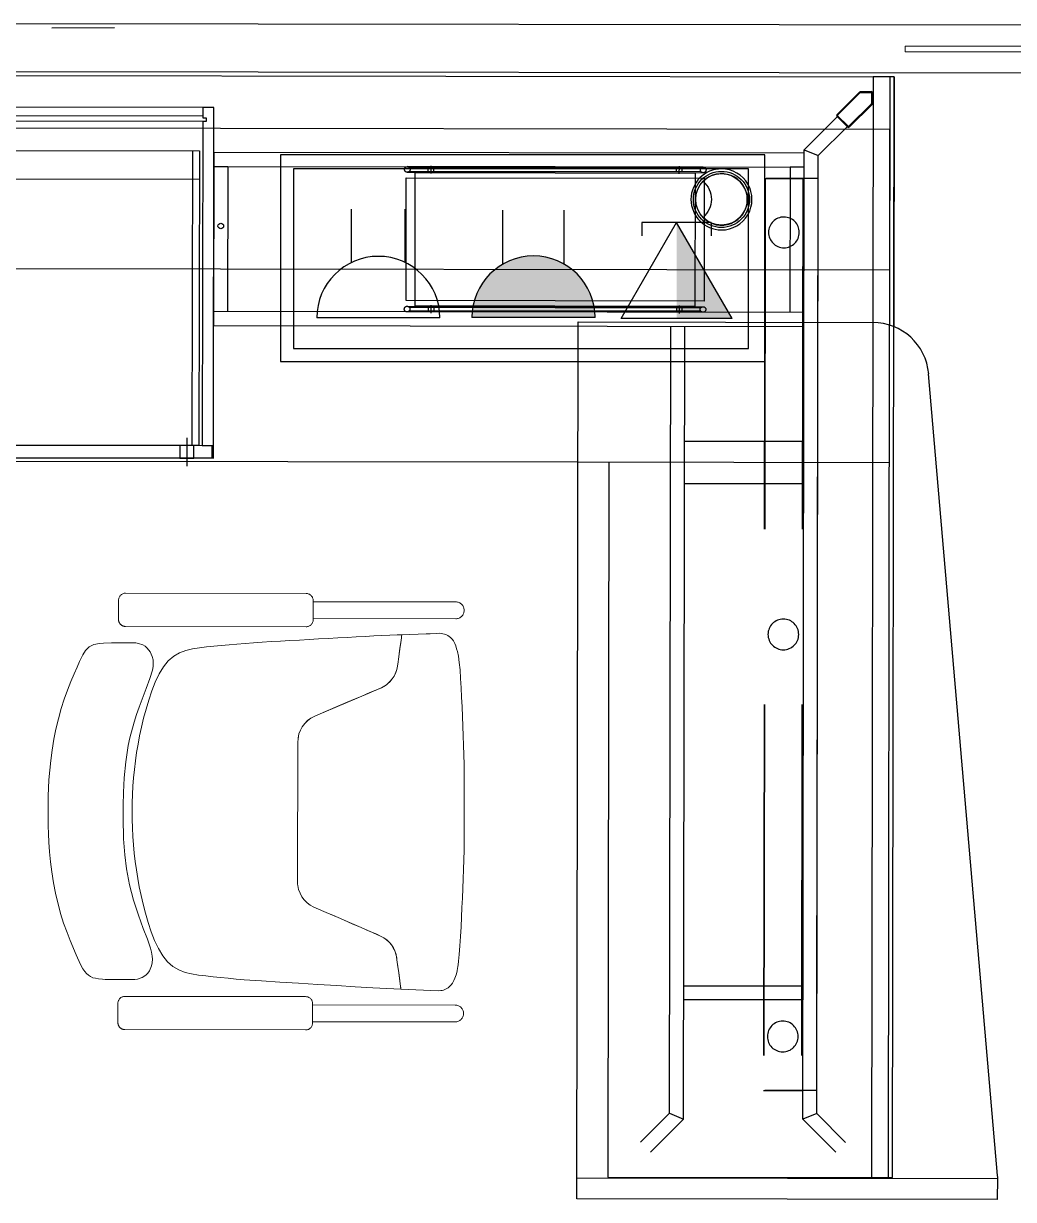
# Model space of a CAD drawing. Header units: inches. Extents: x 78 to 199, y 70 to 92.
# Drawn here: x 88.068 to 89.479, y 78.661 to 80.338 of the extents above; entities that cross this region are included whole.
import ezdxf
from ezdxf.enums import TextEntityAlignment as Align

# ---------------------------------------------------------------- set-up
doc = ezdxf.new("R2010")
doc.units = ezdxf.units.IN
doc.header["$MEASUREMENT"] = 0
for name, pattern in [('ACAD_ISO02W100', [15, 12, -3]), ('ACAD_ISO03W100', [30, 12, -18]), ('DASHED', [0.75, 0.5, -0.25]), ('DGN Style 2', [0.635854, 0.381513, -0.254342]), ('DGN Style 5', [15.868117, 6.800621, -9.067495]), ('HIDDEN', [0.375, 0.25, -0.125]), ('HIDDEN2', [0.1875, 0.125, -0.0625])]:
    doc.linetypes.add(name, pattern=pattern)
for name, color, linetype in [('1501', 6, 'Continuous'), ('A002_Pen02', 2, 'Continuous'), ('columns', 6, 'Continuous'), ('DIM', 152, 'Continuous'), ('EL. BLOCK', 3, 'Continuous'), ('ELE-OBJ', 7, 'Continuous'), ('ELEC-NORMAL', 7, 'Continuous'), ('Elevation', 1, 'Continuous'), ('L.C Risers', 130, 'Continuous'), ('PW', 4, 'Continuous')]:
    doc.layers.add(name, color=color, linetype=linetype)
doc.layers.add('A000_Non-Print', color=190, linetype='Continuous', plot=False)
for name, color, linetype, lineweight in [('ELECTRICAL', 3, 'Continuous', 9), ('GLASS-EEE', 140, 'Continuous', 5), ('HIDDEN-EEE', 6, 'HIDDEN', 9)]:
    doc.layers.add(name, color=color, linetype=linetype, lineweight=lineweight)
doc.layers.add('GOLDCLADDING', color=7, linetype='Continuous', true_color=0xffc20a)
doc.styles.add('ROMANS', font='romans.shx')

# ---------------------------------------------------------------- blocks, each defined once
blk = doc.blocks.new('YJYJJYJTYJTY')
at = {"color": 252, "ltscale": 3}
for p, q in [((-5.5637, 7.4515, -0.0791), (-7.3273, 7.4541, -0.0791)), ((-7.3274, 7.3861, -0.0791), (-5.5638, 7.3835, -0.0791))]:
    blk.add_line(p, q, dxfattribs=at)
at = {"color": 252, "linetype": 'ACAD_ISO02W100', "ltscale": 3}
for p, q in [((-5.9574, 7.3781, -0.0791), (-5.9597, 5.8091, -0.0791)), ((-5.9274, 7.3781, -0.0791), (-5.9574, 7.3781, -0.0791)), ((-5.9297, 5.8091, -0.0791), (-5.9274, 7.3781, -0.0791)), ((-6.0557, 7.2742, -0.0791), (-6.0086, 7.3212, -0.0791)), ((-6.0357, 7.2659, -0.0791), (-5.9944, 7.3071, -0.0791)), ((-6.8976, 7.2705, -0.0791), (-6.8979, 7.0235, -0.0791)), ((-6.0557, 7.2692, -0.0791), (-6.8976, 7.2705, -0.0791)), ((-6.0578, 5.8923, -0.0791), (-6.0557, 7.2742, -0.0791)), ((-6.0557, 7.2742, -0.0791), (-6.0357, 7.2659, -0.0791)), ((-6.0377, 5.9005, -0.0791), (-6.0357, 7.2659, -0.0791)), ((-6.8976, 7.2505, -0.0791), (-6.8776, 7.2505, -0.0791)), ((-6.8976, 7.2505, -0.0791), (-6.0557, 7.2492, -0.0791)), ((-6.8776, 7.2505, -0.0791), (-6.8779, 7.0435, -0.0791)), ((-6.0757, 7.2493, -0.0791), (-6.076, 7.0423, -0.0791)), ((-6.0557, 7.2492, -0.0791), (-6.0757, 7.2493, -0.0791)), ((-6.056, 7.0422, -0.0791), (-6.8979, 7.0435, -0.0791)), ((-6.0561, 7.0222, -0.0791), (-6.056, 7.0422, -0.0791)), ((-5.9357, 5.8091, -0.0791), (-5.9339, 7.0244, -0.0791)), ((-6.8979, 7.0235, -0.0791), (-6.0561, 7.0222, -0.0791)), ((-6.2477, 5.9008, -0.0791), (-6.2461, 7.0225, -0.0791)), ((-6.2278, 5.8925, -0.0791), (-6.2261, 7.0225, -0.0791)), ((-6.0563, 6.8583, -0.0791), (-6.2263, 6.8585, -0.0791)), ((-5.9342, 6.8281, -0.0791), (-6.3782, 6.8287, -0.0791)), ((-6.3342, 6.8287, -0.0791), (-6.3357, 5.8097, -0.0791)), ((-6.2264, 6.7985, -0.0791), (-6.0564, 6.7983, -0.0791)), ((-6.2275, 6.0825, -0.0791), (-6.0575, 6.0823, -0.0791)), ((-6.0575, 6.0823, -0.0791), (-6.0575, 6.0623, -0.0791)), ((-6.0575, 6.0623, -0.0791), (-6.2275, 6.0625, -0.0791)), ((-6.2477, 5.9008, -0.0791), (-6.289, 5.8597, -0.0791)), ((-6.2477, 5.9008, -0.0791), (-6.2278, 5.8925, -0.0791)), ((-6.2278, 5.8925, -0.0791), (-6.2749, 5.8455, -0.0791)), ((-6.0377, 5.9005, -0.0791), (-6.0578, 5.8923, -0.0791)), ((-6.0578, 5.8923, -0.0791), (-6.0108, 5.8451, -0.0791)), ((-6.0377, 5.9005, -0.0791), (-5.9966, 5.8592, -0.0791)), ((-6.3357, 5.8097, -0.0791), (-5.9357, 5.8091, -0.0791)), ((-5.9597, 5.8091, -0.0791), (-5.9297, 5.8091, -0.0791))]:
    blk.add_line(p, q, dxfattribs=at)
at = {"color": 252}
for p, q in [((-6.0089, 7.3244, -0.0791), (-5.9767, 7.3565, -0.0791)), ((-6.008, 7.3235, -0.0791), (-5.9758, 7.3557, -0.0791)), ((-5.9753, 7.3571, -0.0791), (-5.9604, 7.3571, -0.0791)), ((-5.9753, 7.3559, -0.0791), (-5.9604, 7.3559, -0.0791)), ((-5.9597, 7.3551, -0.0791), (-5.9597, 7.3403, -0.0791)), ((-5.9584, 7.3551, -0.0791), (-5.9584, 7.3403, -0.0791)), ((-5.9599, 7.3397, -0.0791), (-5.9921, 7.3076, -0.0791)), ((-5.959, 7.3388, -0.0791), (-5.9913, 7.3067, -0.0791)), ((-5.9941, 7.3067, -0.0791), (-6.0089, 7.3216, -0.0791)), ((-5.9932, 7.3076, -0.0791), (-6.008, 7.3225, -0.0791))]:
    blk.add_line(p, q, dxfattribs=at)
at = {"color": 252, "linetype": 'DGN Style 2', "ltscale": 30}
for p, q in [((-6.8975, 7.3345, -0.0791), (-7.2975, 7.3351, -0.0791)), ((-6.8975, 7.3345, -0.0791), (-6.9135, 7.3345, -0.0791)), ((-6.9135, 7.3345, -0.0791), (-6.9135, 7.3195, -0.0791)), ((-6.8982, 6.8525, -0.0791), (-6.8975, 7.3345, -0.0791)), ((-6.8982, 6.8345, -0.0791), (-6.8975, 7.3345, -0.0791)), ((-7.2815, 7.3231, -0.0791), (-6.9135, 7.3225, -0.0791)), ((-6.9135, 7.3145, -0.0791), (-7.2815, 7.3151, -0.0791)), ((-6.9135, 7.3145, -0.0791), (-6.9142, 6.8525, -0.0791)), ((-6.9135, 7.3225, -0.0791), (-6.9135, 7.3195, -0.0791)), ((-6.9135, 7.3195, -0.0791), (-6.9085, 7.3195, -0.0791)), ((-6.9085, 7.3145, -0.0791), (-6.9135, 7.3145, -0.0791)), ((-6.9085, 7.3195, -0.0791), (-6.9085, 7.3145, -0.0791)), ((-7.277, 7.2731, -0.0791), (-6.9182, 7.2725, -0.0791)), ((-6.9282, 7.2725, -0.0791), (-6.9288, 6.8525, -0.0791)), ((-6.9182, 7.2725, -0.0791), (-6.9188, 6.8525, -0.0791)), ((-7.277, 7.2331, -0.0791), (-6.9182, 7.2325, -0.0791)), ((-6.9362, 6.8637, 0.0552), (-6.9362, 6.8234, 0.0552)), ((-7.2922, 6.8531, -0.0791), (-6.9042, 6.8525, -0.0791)), ((-6.9188, 6.8525, -0.0791), (-7.2776, 6.8531, -0.0791)), ((-6.9462, 6.8526, 0.0552), (-6.9462, 6.8346, 0.0552)), ((-6.9262, 6.8525, 0.0552), (-6.9462, 6.8526, 0.0552)), ((-6.9262, 6.8345, 0.0552), (-6.9262, 6.8525, 0.0552)), ((-6.9142, 6.8525, -0.0791), (-6.8982, 6.8525, -0.0791)), ((-6.9042, 6.8525, -0.0791), (-6.9002, 6.8525, -0.0791)), ((-6.9002, 6.8525, -0.0791), (-6.9002, 6.8435, -0.0791)), ((-6.9002, 6.8435, -0.0791), (-6.9002, 6.8345, -0.0791)), ((-7.2982, 6.8351, -0.0791), (-6.8982, 6.8345, -0.0791)), ((-6.9002, 6.8345, -0.0791), (-7.2962, 6.8351, -0.0791)), ((-6.9462, 6.8346, 0.0552), (-6.9262, 6.8345, 0.0552))]:
    blk.add_line(p, q, dxfattribs=at)
at = {"color": 252, "linetype": 'DGN Style 5', "ltscale": 3}
for p, q in [((-6.6218, 7.2421, -0.0791), (-6.1998, 7.2415, -0.0791)), ((-6.1997, 7.2495, -0.0791), (-6.6217, 7.2501, -0.0791)), ((-6.2029, 7.248, -0.0791), (-6.6186, 7.2486, -0.0791)), ((-6.6186, 7.2436, -0.0791), (-6.2029, 7.243, -0.0791)), ((-6.5878, 7.2405, -0.0791), (-6.5877, 7.2515, -0.0791)), ((-6.2338, 7.24, -0.0791), (-6.2337, 7.251, -0.0791)), ((-6.2029, 7.248, -0.0791), (-6.2029, 7.248, -0.0791)), ((-6.6235, 7.0591, -0.0791), (-6.6233, 7.2341, -0.0791)), ((-6.6233, 7.2341, -0.0791), (-6.1983, 7.2335, -0.0791)), ((-6.6105, 7.0516, -0.0791), (-6.6103, 7.2416, -0.0791)), ((-6.6103, 7.2416, -0.0791), (-6.2113, 7.241, -0.0791)), ((-6.2113, 7.241, -0.0791), (-6.2115, 7.051, -0.0791)), ((-6.1983, 7.2335, -0.0791), (-6.1985, 7.0585, -0.0791)), ((-6.1985, 7.0585, -0.0791), (-6.6235, 7.0591, -0.0791)), ((-6.622, 7.0511, -0.0791), (-6.2, 7.0505, -0.0791)), ((-6.2, 7.0425, -0.0791), (-6.622, 7.0431, -0.0791)), ((-6.6189, 7.0496, -0.0791), (-6.2032, 7.049, -0.0791)), ((-6.2032, 7.044, -0.0791), (-6.6189, 7.0446, -0.0791)), ((-6.2115, 7.051, -0.0791), (-6.6105, 7.0516, -0.0791)), ((-6.588, 7.0525, -0.0791), (-6.588, 7.0415, -0.0791)), ((-6.234, 7.052, -0.0791), (-6.234, 7.041, -0.0791)), ((-6.2032, 7.044, -0.0791), (-6.2032, 7.044, -0.0791))]:
    blk.add_line(p, q, dxfattribs=at)
at = {"color": 252, "linetype": 'DASHED'}
for p, q in [((-6.1119, 7.2333, -0.0822), (-6.1138, 5.9333, -0.0822)), ((-6.1116, 7.2333, -0.0822), (-6.1135, 5.9333, -0.0822)), ((-6.1116, 7.2333, -0.0822), (-6.1135, 5.9333, -0.0822)), ((-6.1112, 7.2333, -0.0822), (-6.1131, 5.9333, -0.0822)), ((-6.1119, 7.2333, -0.0822), (-6.057, 7.2332, -0.0822)), ((-6.0358, 7.2332, -0.0822), (-6.1098, 7.2333, -0.0822)), ((-6.0578, 7.2332, -0.0822), (-6.0597, 5.9333, -0.0822)), ((-6.057, 7.2332, -0.0822), (-6.0589, 5.9333, -0.0822)), ((-6.0377, 5.9332, -0.0822), (-6.0358, 7.2332, -0.0822)), ((-6.1138, 5.9333, -0.0822), (-6.0589, 5.9333, -0.0822)), ((-6.0377, 5.9332, -0.0822), (-6.1117, 5.9333, -0.0822))]:
    blk.add_line(p, q, dxfattribs=at)
at = {"color": 252, "lineweight": 25}
for p, q in [((-6.3798, 5.7787, -0.0791), (-6.3779, 7.0287, -0.0791)), ((-6.3779, 7.0287, -0.0791), (-5.9578, 7.0281, -0.0791)), ((-5.7799, 5.812, -0.0791), (-5.8782, 6.955, -0.0791)), ((-5.7798, 5.7778, -0.0791), (-5.7797, 5.8077, -0.0791)), ((-5.7798, 5.7778, -0.0791), (-6.3798, 5.7787, -0.0791))]:
    blk.add_line(p, q, dxfattribs=at)
at = {"color": 252, "linetype": 'DGN Style 5', "ltscale": 3}
for centre in [(-6.6217, 7.2461, -0.0791), (-6.1997, 7.2455, -0.0791), (-6.622, 7.0471, -0.0791), (-6.2, 7.0465, -0.0791)]:
    blk.add_circle(centre, 0.004, dxfattribs=at)
at = {"color": 252, "linetype": 'ACAD_ISO02W100', "ltscale": 3}
blk.add_circle((-6.1737, 7.2034, -0.0791), 0.04, dxfattribs=at)
at = {"color": 252, "ltscale": 3}
blk.add_circle((-6.8877, 7.1655, -0.0791), 0.004, dxfattribs=at)
at = {"color": 252}
for centre, radius, start, end in [((-5.9753, 7.3551, -0.0791), 0.002, 89.915, 134.915), ((-5.9753, 7.3551, -0.0791), 0.00075, 89.915, 134.915), ((-5.9604, 7.3551, -0.0791), 0.002, 359.915, 89.915), ((-5.9604, 7.3551, -0.0791), 0.00075, 359.915, 89.915), ((-5.9604, 7.3403, -0.0791), 0.00075, 314.915, 359.915), ((-5.9604, 7.3403, -0.0791), 0.002, 314.915, 359.915), ((-6.0075, 7.323, -0.0791), 0.002, 134.915, 224.915), ((-6.0075, 7.323, -0.0791), 0.00075, 134.915, 224.915), ((-5.9927, 7.3081, -0.0791), 0.002, 224.915, 314.915), ((-5.9927, 7.3081, -0.0791), 0.00075, 224.915, 314.915)]:
    blk.add_arc(centre, radius, start, end, dxfattribs=at)
at = {"color": 252, "lineweight": 25}
for centre, radius, start, end in [((-5.9579, 6.9481, -0.0791), 0.08, 4.915, 89.915), ((-5.8297, 5.8077, -0.0791), 0.05, 359.915, 4.915)]:
    blk.add_arc(centre, radius, start, end, dxfattribs=at)
at = {"color": 252, "linetype": 'DASHED', "extrusion": (0, 0, -1)}
for centre, major_axis, start_param, end_param in [((-6.0846, 7.1564, -0.0822), (-0.0155, 0.0155), 0.786882, 7.070067), ((-6.0854, 6.5833, -0.0822), (0.0155, 0.0155), -0.783914, 5.499271), ((-6.0863, 6.0102, -0.0822), (-0.0155, 0.0155), 0.786882, 7.070067)]:
    blk.add_ellipse(centre, major_axis=major_axis, ratio=1, start_param=start_param, end_param=end_param, dxfattribs=at)
at = {"layer": '1501', "color": 252, "elevation": -0.0791}
blk.add_lwpolyline([(-6.1999, 7.2291, -0.461701), (-6.2, 7.1778, 2.461701)], format="xyb", close=True, dxfattribs=at)
at = {"layer": 'A000_Non-Print', "color": 252}
for p, q in [((-5.9335, 7.3031, -0.0791), (-7.3215, 7.3051, -0.0791)), ((-5.9338, 7.1031, -0.0791), (-5.9335, 7.3031, -0.0791)), ((-7.3218, 7.1051, -0.0791), (-5.9338, 7.1031, -0.0791))]:
    blk.add_line(p, q, dxfattribs=at)
at = {"layer": 'A002_Pen02', "color": 252}
for p, q in [((-7.3274, 7.3801, -0.0791), (-5.9274, 7.3781, -0.0791)), ((-5.9334, 7.3781, -0.0791), (-5.9339, 7.0244, -0.0791)), ((-5.9274, 7.3781, -0.0791), (-5.9279, 7.0223, -0.0791)), ((-6.3782, 6.8287, -0.0791), (-7.3282, 6.8301, -0.0791))]:
    blk.add_line(p, q, dxfattribs=at)
at = {"layer": 'A002_Pen02', "color": 252, "linetype": 'DGN Style 5'}
for p, q in [((-6.5917, 7.2435, -0.0791), (-6.5917, 7.2485, -0.0791)), ((-6.5837, 7.2435, -0.0791), (-6.5837, 7.2485, -0.0791)), ((-6.2377, 7.243, -0.0791), (-6.2377, 7.248, -0.0791)), ((-6.2297, 7.243, -0.0791), (-6.2297, 7.248, -0.0791)), ((-6.592, 7.0495, -0.0791), (-6.592, 7.0445, -0.0791)), ((-6.584, 7.0495, -0.0791), (-6.584, 7.0445, -0.0791)), ((-6.238, 7.049, -0.0791), (-6.238, 7.044, -0.0791)), ((-6.23, 7.049, -0.0791), (-6.23, 7.044, -0.0791))]:
    blk.add_line(p, q, dxfattribs=at)
at = {"layer": 'A002_Pen02', "color": 252, "linetype": 'ACAD_ISO03W100'}
blk.add_line((-6.3797, 5.8087, -0.0791), (-5.7797, 5.8078, -0.0791), dxfattribs=at)
at = {"layer": 'columns', "color": 252}
blk.add_line((-7.1286, 7.4482, -0.0791), (-7.0393, 7.4484, -0.0791), dxfattribs=at)
at = {"layer": 'DIM', "color": 252, "elevation": -0.0791}
for points in [[(-6.1737, 7.1599, 1), (-6.1736, 7.2469, 1)], [(-6.1736, 7.2402, -1), (-6.1737, 7.1667, -1)]]:
    blk.add_lwpolyline(points, format="xyb", close=True, dxfattribs=at)
at = {"layer": 'GLASS-EEE', "color": 252, "ltscale": 3}
for p, q in [((-5.5637, 7.4215, -0.0791), (-5.9117, 7.422, -0.0791)), ((-5.9117, 7.422, -0.0791), (-5.9117, 7.414, -0.0791)), ((-5.9117, 7.414, -0.0791), (-5.5637, 7.4135, -0.0791))]:
    blk.add_line(p, q, dxfattribs=at)
at = {"layer": 'HIDDEN-EEE', "color": 252, "linetype": 'HIDDEN2', "ltscale": 300}
for p, q in [((-6.7658, 6.6417, -0.0791), (-7.0235, 6.6421, -0.0791)), ((-7.0335, 6.6321, -0.0791), (-7.0335, 6.6047, -0.0791)), ((-6.7559, 6.6043, -0.0791), (-6.7559, 6.6317, -0.0791)), ((-6.7559, 6.63, -0.0791), (-6.5526, 6.6297, -0.0791)), ((-6.7559, 6.606, -0.0791), (-6.5526, 6.6057, -0.0791)), ((-7.0236, 6.5947, -0.0791), (-6.7659, 6.5943, -0.0791)), ((-7.0436, 6.5713, 0.3403), (-7.0551, 6.571, 0.3403)), ((-7.0352, 6.5714, 0.3403), (-7.0436, 6.5713, 0.3403)), ((-7.0267, 6.5714, 0.3403), (-7.0352, 6.5714, 0.3403)), ((-7.0173, 6.5712, 0.3403), (-7.0267, 6.5714, 0.3403)), ((-7.0088, 6.5711, 0.3403), (-7.0173, 6.5712, 0.3403)), ((-6.841, 6.5715, -0.0791), (-6.853, 6.5706, -0.0791)), ((-6.8285, 6.5723, -0.0791), (-6.841, 6.5715, -0.0791)), ((-6.8156, 6.5731, -0.0791), (-6.8285, 6.5723, -0.0791)), ((-6.8025, 6.5739, -0.0791), (-6.8156, 6.5731, -0.0791)), ((-6.7891, 6.5746, -0.0791), (-6.8025, 6.5739, -0.0791)), ((-6.7755, 6.5753, -0.0791), (-6.7891, 6.5746, -0.0791)), ((-6.7618, 6.576, -0.0791), (-6.7755, 6.5753, -0.0791)), ((-6.7481, 6.5768, -0.0791), (-6.7618, 6.576, -0.0791)), ((-6.7344, 6.5776, -0.0791), (-6.7481, 6.5768, -0.0791)), ((-6.7209, 6.5784, -0.0791), (-6.7344, 6.5776, -0.0791)), ((-6.7076, 6.5791, -0.0791), (-6.7209, 6.5784, -0.0791)), ((-6.6945, 6.5799, -0.0791), (-6.7076, 6.5791, -0.0791)), ((-6.6818, 6.5805, -0.0791), (-6.6945, 6.5799, -0.0791)), ((-6.6695, 6.5811, -0.0791), (-6.6818, 6.5805, -0.0791)), ((-6.6578, 6.5817, -0.0791), (-6.6695, 6.5811, -0.0791)), ((-6.6465, 6.5822, -0.0791), (-6.6578, 6.5817, -0.0791)), ((-6.636, 6.5826, -0.0791), (-6.6465, 6.5822, -0.0791)), ((-6.6295, 6.5829, -0.0791), (-6.636, 6.5826, -0.0791)), ((-6.6311, 6.5712, -0.0791), (-6.6319, 6.566, -0.0791)), ((-6.6318, 6.5666, -0.0791), (-6.631, 6.5718, -0.0791)), ((-6.6306, 6.5751, -0.0791), (-6.6311, 6.5712, -0.0791)), ((-6.631, 6.5718, -0.0791), (-6.6305, 6.5756, -0.0791)), ((-6.6302, 6.5779, -0.0791), (-6.6306, 6.5751, -0.0791)), ((-6.6305, 6.5756, -0.0791), (-6.6301, 6.5783, -0.0791)), ((-6.6299, 6.5798, -0.0791), (-6.6302, 6.5779, -0.0791)), ((-6.6301, 6.5783, -0.0791), (-6.6299, 6.5802, -0.0791)), ((-6.6299, 6.5802, -0.0791), (-6.6295, 6.5829, -0.0791)), ((-6.6298, 6.5809, -0.0791), (-6.6299, 6.5798, -0.0791)), ((-6.6296, 6.5821, -0.0791), (-6.6298, 6.5809, -0.0791)), ((-6.6295, 6.5829, -0.0791), (-6.6296, 6.5821, -0.0791)), ((-6.5947, 6.5841, -0.0791), (-6.6295, 6.5829, -0.0791)), ((-6.5889, 6.5843, -0.0791), (-6.5947, 6.5841, -0.0791)), ((-6.5794, 6.5847, -0.0791), (-6.5889, 6.5843, -0.0791)), ((-6.5758, 6.5849, -0.0791), (-6.5794, 6.5847, -0.0791)), ((-6.5727, 6.5846, -0.0791), (-6.5758, 6.5849, -0.0791)), ((-6.5708, 6.5844, -0.0791), (-6.5727, 6.5846, -0.0791)), ((-6.5688, 6.5839, -0.0791), (-6.5708, 6.5844, -0.0791)), ((-6.5669, 6.583, -0.0791), (-6.5688, 6.5839, -0.0791)), ((-6.5641, 6.5818, -0.0791), (-6.5669, 6.583, -0.0791)), ((-6.5621, 6.5806, -0.0791), (-6.5641, 6.5818, -0.0791)), ((-6.5601, 6.5788, -0.0791), (-6.5621, 6.5806, -0.0791)), ((-6.5577, 6.5765, -0.0791), (-6.5601, 6.5788, -0.0791)), ((-6.5559, 6.574, -0.0791), (-6.5577, 6.5765, -0.0791)), ((-6.5539, 6.5702, -0.0791), (-6.5559, 6.574, -0.0791)), ((-7.0805, 6.5603, 0.3403), (-7.0843, 6.5543, 0.3403)), ((-7.0753, 6.5654, 0.3403), (-7.0805, 6.5603, 0.3403)), ((-7.0688, 6.5688, 0.3403), (-7.0753, 6.5654, 0.3403)), ((-7.0607, 6.5706, 0.3403), (-7.0688, 6.5688, 0.3403)), ((-7.0551, 6.571, 0.3403), (-7.0607, 6.5706, 0.3403)), ((-7.0051, 6.5706, 0.3403), (-7.0088, 6.5711, 0.3403)), ((-6.9986, 6.5684, 0.3403), (-7.0051, 6.5706, 0.3403)), ((-6.9954, 6.5665, 0.3403), (-6.9986, 6.5684, 0.3403)), ((-6.9926, 6.5638, 0.3403), (-6.9954, 6.5665, 0.3403)), ((-6.9882, 6.5587, 0.3403), (-6.9926, 6.5638, 0.3403)), ((-6.9853, 6.5517, 0.3403), (-6.9882, 6.5587, 0.3403)), ((-6.9464, 6.5572, -0.0791), (-6.9548, 6.5525, -0.0791)), ((-6.9374, 6.5605, -0.0791), (-6.9464, 6.5572, -0.0791)), ((-6.928, 6.5628, -0.0791), (-6.9374, 6.5605, -0.0791)), ((-6.9181, 6.5643, -0.0791), (-6.928, 6.5628, -0.0791)), ((-6.9079, 6.5654, -0.0791), (-6.9181, 6.5643, -0.0791)), ((-6.8975, 6.5665, -0.0791), (-6.9079, 6.5654, -0.0791)), ((-6.8869, 6.5676, -0.0791), (-6.8975, 6.5665, -0.0791)), ((-6.8759, 6.5686, -0.0791), (-6.8869, 6.5676, -0.0791)), ((-6.8646, 6.5696, -0.0791), (-6.8759, 6.5686, -0.0791)), ((-6.853, 6.5706, -0.0791), (-6.8646, 6.5696, -0.0791)), ((-6.6339, 6.5512, -0.0791), (-6.6327, 6.5598, -0.0791)), ((-6.6328, 6.5591, -0.0791), (-6.6339, 6.5512, -0.0791)), ((-6.6319, 6.566, -0.0791), (-6.6328, 6.5591, -0.0791)), ((-6.6327, 6.5598, -0.0791), (-6.6318, 6.5666, -0.0791)), ((-6.5524, 6.5671, -0.0791), (-6.5539, 6.5702, -0.0791)), ((-6.5513, 6.563, -0.0791), (-6.5524, 6.5671, -0.0791)), ((-6.55, 6.559, -0.0791), (-6.5513, 6.563, -0.0791)), ((-6.5487, 6.5523, -0.0791), (-6.55, 6.559, -0.0791)), ((-7.089, 6.5448, 0.3403), (-7.0926, 6.5366, 0.3403)), ((-7.0843, 6.5543, 0.3403), (-7.089, 6.5448, 0.3403)), ((-6.9842, 6.5471, 0.3403), (-6.9853, 6.5517, 0.3403)), ((-6.9852, 6.5322, 0.3403), (-6.9842, 6.5378, 0.3403)), ((-6.9842, 6.5378, 0.3403), (-6.9842, 6.5471, 0.3403)), ((-6.9625, 6.5459, -0.0791), (-6.9694, 6.5373, -0.0791)), ((-6.9548, 6.5525, -0.0791), (-6.9625, 6.5459, -0.0791)), ((-6.6353, 6.541, -0.0791), (-6.6367, 6.5333, -0.0791)), ((-6.6367, 6.5333, -0.0791), (-6.6357, 6.5382, -0.0791)), ((-6.6357, 6.5382, -0.0791), (-6.6353, 6.541, -0.0791)), ((-6.6339, 6.5512, -0.0791), (-6.6353, 6.541, -0.0791)), ((-6.6353, 6.541, -0.0791), (-6.6339, 6.5512, -0.0791)), ((-6.5476, 6.5435, -0.0791), (-6.5487, 6.5523, -0.0791)), ((-6.5465, 6.5328, -0.0791), (-6.5476, 6.5435, -0.0791)), ((-7.0968, 6.527, 0.3403), (-7.1015, 6.5161, 0.3403)), ((-7.0926, 6.5366, 0.3403), (-7.0968, 6.527, 0.3403)), ((-6.9887, 6.5205, 0.3403), (-6.9852, 6.5322, 0.3403)), ((-6.9756, 6.527, -0.0791), (-6.9811, 6.5153, -0.0791)), ((-6.9694, 6.5373, -0.0791), (-6.9756, 6.527, -0.0791)), ((-6.6405, 6.524, -0.0791), (-6.6432, 6.5198, -0.0791)), ((-6.6432, 6.5198, -0.0791), (-6.6405, 6.524, -0.0791)), ((-6.6405, 6.524, -0.0791), (-6.638, 6.5295, -0.0791)), ((-6.6382, 6.5289, -0.0791), (-6.6405, 6.524, -0.0791)), ((-6.6367, 6.5333, -0.0791), (-6.6382, 6.5289, -0.0791)), ((-6.638, 6.5295, -0.0791), (-6.6367, 6.5333, -0.0791)), ((-6.5457, 6.5206, -0.0791), (-6.5465, 6.5328, -0.0791)), ((-7.1063, 6.5041, 0.3403), (-7.111, 6.4912, 0.3403)), ((-7.1015, 6.5161, 0.3403), (-7.1063, 6.5041, 0.3403)), ((-7.0043, 6.4796, 0.3403), (-6.9942, 6.5062, 0.3403)), ((-6.9942, 6.5062, 0.3403), (-6.9887, 6.5205, 0.3403)), ((-6.9811, 6.5153, -0.0791), (-6.986, 6.5028, -0.0791)), ((-6.6752, 6.5003, -0.0791), (-6.6643, 6.5049, -0.0791)), ((-6.6643, 6.5049, -0.0791), (-6.6697, 6.5026, -0.0791)), ((-6.6588, 6.5073, -0.0791), (-6.6643, 6.5049, -0.0791)), ((-6.6643, 6.5049, -0.0791), (-6.6587, 6.5073, -0.0791)), ((-6.6543, 6.5097, -0.0791), (-6.6588, 6.5073, -0.0791)), ((-6.6587, 6.5073, -0.0791), (-6.6514, 6.5117, -0.0791)), ((-6.6514, 6.5117, -0.0791), (-6.6543, 6.5097, -0.0791)), ((-6.6514, 6.5117, -0.0791), (-6.6465, 6.516, -0.0791)), ((-6.6502, 6.5126, -0.0791), (-6.6514, 6.5117, -0.0791)), ((-6.6462, 6.5163, -0.0791), (-6.6502, 6.5126, -0.0791)), ((-6.6465, 6.516, -0.0791), (-6.6432, 6.5198, -0.0791)), ((-6.6432, 6.5198, -0.0791), (-6.6462, 6.5163, -0.0791)), ((-6.5449, 6.5074, -0.0791), (-6.5457, 6.5206, -0.0791)), ((-6.5443, 6.4937, -0.0791), (-6.5449, 6.5074, -0.0791)), ((-7.111, 6.4912, 0.3403), (-7.1153, 6.4775, 0.3403)), ((-6.9904, 6.4898, -0.0791), (-6.9943, 6.4767, -0.0791)), ((-6.986, 6.5028, -0.0791), (-6.9904, 6.4898, -0.0791)), ((-6.6775, 6.4993, -0.0791), (-6.7369, 6.474, -0.0791)), ((-6.7108, 6.4851, -0.0791), (-6.6984, 6.4904, -0.0791)), ((-6.6984, 6.4904, -0.0791), (-6.6865, 6.4955, -0.0791)), ((-6.6865, 6.4955, -0.0791), (-6.6752, 6.5003, -0.0791)), ((-6.6697, 6.5026, -0.0791), (-6.6775, 6.4993, -0.0791)), ((-6.5436, 6.4799, -0.0791), (-6.5443, 6.4937, -0.0791)), ((-7.1153, 6.4775, 0.3403), (-7.1193, 6.4632, 0.3403)), ((-7.0079, 6.4691, 0.3403), (-7.0043, 6.4796, 0.3403)), ((-6.9943, 6.4767, -0.0791), (-6.9977, 6.4638, -0.0791)), ((-6.7528, 6.4672, -0.0791), (-6.7349, 6.4749, -0.0791)), ((-6.7369, 6.474, -0.0791), (-6.7528, 6.4672, -0.0791)), ((-6.7349, 6.4749, -0.0791), (-6.724, 6.4795, -0.0791)), ((-6.724, 6.4795, -0.0791), (-6.7108, 6.4851, -0.0791)), ((-6.543, 6.4662, -0.0791), (-6.5436, 6.4799, -0.0791)), ((-7.1193, 6.4632, 0.3403), (-7.1228, 6.4485, 0.3403)), ((-7.0172, 6.4361, 0.3403), (-7.0114, 6.4582, 0.3403)), ((-7.0114, 6.4582, 0.3403), (-7.0079, 6.4691, 0.3403)), ((-6.9977, 6.4638, -0.0791), (-7.0007, 6.4513, -0.0791)), ((-6.768, 6.4564, -0.0791), (-6.7714, 6.4518, -0.0791)), ((-6.7714, 6.4518, -0.0791), (-6.768, 6.4564, -0.0791)), ((-6.7639, 6.4604, -0.0791), (-6.768, 6.4564, -0.0791)), ((-6.768, 6.4564, -0.0791), (-6.7642, 6.4601, -0.0791)), ((-6.7642, 6.4601, -0.0791), (-6.7594, 6.4638, -0.0791)), ((-6.7594, 6.4638, -0.0791), (-6.7639, 6.4604, -0.0791)), ((-6.7528, 6.4672, -0.0791), (-6.7594, 6.4638, -0.0791)), ((-6.7594, 6.4638, -0.0791), (-6.7528, 6.4672, -0.0791)), ((-6.5424, 6.4525, -0.0791), (-6.543, 6.4662, -0.0791)), ((-7.1228, 6.4485, 0.3403), (-7.1257, 6.4338, 0.3403)), ((-7.0034, 6.439, -0.0791), (-7.0057, 6.4269, -0.0791)), ((-7.0007, 6.4513, -0.0791), (-7.0034, 6.439, -0.0791)), ((-6.7762, 6.4415, -0.0791), (-6.7775, 6.434, -0.0791)), ((-6.7774, 6.4359, -0.0791), (-6.7762, 6.4415, -0.0791)), ((-6.7741, 6.447, -0.0791), (-6.7762, 6.4415, -0.0791)), ((-6.7762, 6.4415, -0.0791), (-6.7741, 6.4469, -0.0791)), ((-6.7714, 6.4518, -0.0791), (-6.7741, 6.447, -0.0791)), ((-6.7741, 6.4469, -0.0791), (-6.7714, 6.4518, -0.0791)), ((-6.5418, 6.4389, -0.0791), (-6.5424, 6.4525, -0.0791)), ((-6.5414, 6.4253, -0.0791), (-6.5418, 6.4389, -0.0791)), ((-7.1257, 6.4338, 0.3403), (-7.1283, 6.4185, 0.3403)), ((-7.0232, 6.4018, 0.3403), (-7.0196, 6.4249, 0.3403)), ((-7.0196, 6.4249, 0.3403), (-7.0172, 6.4361, 0.3403)), ((-7.0057, 6.4269, -0.0791), (-7.0077, 6.4149, -0.0791)), ((-6.7783, 6.2403, -0.0791), (-6.7778, 6.4211, -0.0791)), ((-6.7778, 6.421, -0.0791), (-6.7783, 6.2403, -0.0791)), ((-6.7775, 6.434, -0.0791), (-6.7778, 6.4302, -0.0791)), ((-6.7778, 6.4302, -0.0791), (-6.7775, 6.434, -0.0791)), ((-6.7778, 6.4302, -0.0791), (-6.7778, 6.421, -0.0791)), ((-6.7778, 6.4211, -0.0791), (-6.7778, 6.4302, -0.0791)), ((-6.7775, 6.434, -0.0791), (-6.7774, 6.4359, -0.0791)), ((-6.541, 6.4117, -0.0791), (-6.5414, 6.4253, -0.0791)), ((-7.1302, 6.4037, 0.3403), (-7.1327, 6.3761, 0.3403)), ((-7.1283, 6.4185, 0.3403), (-7.1302, 6.4037, 0.3403)), ((-7.0077, 6.4149, -0.0791), (-7.0094, 6.4029, -0.0791)), ((-6.5407, 6.3981, -0.0791), (-6.541, 6.4117, -0.0791)), ((-7.0254, 6.3788, 0.3403), (-7.0232, 6.4018, 0.3403)), ((-7.0108, 6.391, -0.0791), (-7.012, 6.379, -0.0791)), ((-7.0094, 6.4029, -0.0791), (-7.0108, 6.391, -0.0791)), ((-6.5406, 6.3845, -0.0791), (-6.5407, 6.3981, -0.0791)), ((-7.1327, 6.3761, 0.3403), (-7.1336, 6.3526, 0.3403)), ((-7.0265, 6.3581, 0.3403), (-7.0254, 6.3788, 0.3403)), ((-7.012, 6.379, -0.0791), (-7.0129, 6.3671, -0.0791)), ((-6.5405, 6.3709, -0.0791), (-6.5406, 6.3845, -0.0791)), ((-6.5405, 6.3573, -0.0791), (-6.5405, 6.3709, -0.0791)), ((-7.0268, 6.34, 0.3403), (-7.0265, 6.3581, 0.3403)), ((-7.0136, 6.3552, -0.0791), (-7.014, 6.3432, -0.0791)), ((-7.0129, 6.3671, -0.0791), (-7.0136, 6.3552, -0.0791)), ((-6.5405, 6.3437, -0.0791), (-6.5405, 6.3573, -0.0791)), ((-7.1336, 6.3526, 0.3403), (-7.1338, 6.3316, 0.3403)), ((-7.027, 6.3219, 0.3403), (-7.0268, 6.34, 0.3403)), ((-7.014, 6.3432, -0.0791), (-7.0142, 6.3313, -0.0791)), ((-6.5405, 6.33, -0.0791), (-6.5405, 6.3437, -0.0791)), ((-7.1338, 6.3316, 0.3403), (-7.1337, 6.3105, 0.3403)), ((-7.0263, 6.2919, 0.3403), (-7.027, 6.3219, 0.3403)), ((-7.0142, 6.3313, -0.0791), (-7.0141, 6.3193, -0.0791)), ((-6.5405, 6.3164, -0.0791), (-6.5405, 6.33, -0.0791)), ((-7.1337, 6.3105, 0.3403), (-7.1333, 6.2992, 0.3403)), ((-7.0141, 6.3193, -0.0791), (-7.0137, 6.3074, -0.0791)), ((-7.0137, 6.3074, -0.0791), (-7.0131, 6.2954, -0.0791)), ((-6.5406, 6.3028, -0.0791), (-6.5405, 6.3164, -0.0791)), ((-7.1333, 6.2992, 0.3403), (-7.1327, 6.287, 0.3403)), ((-7.1327, 6.287, 0.3403), (-7.1318, 6.2736, 0.3403)), ((-7.0246, 6.2691, 0.3403), (-7.0263, 6.2919, 0.3403)), ((-7.0131, 6.2954, -0.0791), (-7.0122, 6.2835, -0.0791)), ((-6.5408, 6.2756, -0.0791), (-6.5407, 6.2892, -0.0791)), ((-6.5407, 6.2892, -0.0791), (-6.5406, 6.3028, -0.0791)), ((-7.1318, 6.2736, 0.3403), (-7.1304, 6.2593, 0.3403)), ((-7.0122, 6.2835, -0.0791), (-7.0111, 6.2715, -0.0791)), ((-7.0111, 6.2715, -0.0791), (-7.0097, 6.2596, -0.0791)), ((-6.5411, 6.262, -0.0791), (-6.5408, 6.2756, -0.0791)), ((-7.1304, 6.2593, 0.3403), (-7.1287, 6.2447, 0.3403)), ((-7.022, 6.2492, 0.3403), (-7.0246, 6.2691, 0.3403)), ((-7.0097, 6.2596, -0.0791), (-7.0081, 6.2476, -0.0791)), ((-6.5414, 6.2484, -0.0791), (-6.5411, 6.262, -0.0791)), ((-7.1287, 6.2447, 0.3403), (-7.1262, 6.2294, 0.3403)), ((-7.0177, 6.2265, 0.3403), (-7.022, 6.2492, 0.3403)), ((-7.0081, 6.2476, -0.0791), (-7.006, 6.2356, -0.0791)), ((-6.7783, 6.2403, -0.0791), (-6.7781, 6.2274, -0.0791)), ((-6.7781, 6.2274, -0.0791), (-6.7783, 6.2403, -0.0791)), ((-6.5418, 6.2348, -0.0791), (-6.5414, 6.2484, -0.0791)), ((-7.1262, 6.2294, 0.3403), (-7.1234, 6.2146, 0.3403)), ((-7.012, 6.2044, 0.3403), (-7.0177, 6.2265, 0.3403)), ((-7.006, 6.2356, -0.0791), (-7.004, 6.2235, -0.0791)), ((-7.004, 6.2235, -0.0791), (-7.0014, 6.2112, -0.0791)), ((-6.7781, 6.2274, -0.0791), (-6.7779, 6.2254, -0.0791)), ((-6.7779, 6.2254, -0.0791), (-6.7781, 6.2274, -0.0791)), ((-6.7779, 6.2254, -0.0791), (-6.7767, 6.2198, -0.0791)), ((-6.7767, 6.2198, -0.0791), (-6.7779, 6.2254, -0.0791)), ((-6.7767, 6.2198, -0.0791), (-6.7747, 6.2143, -0.0791)), ((-6.7747, 6.2144, -0.0791), (-6.7767, 6.2198, -0.0791)), ((-6.543, 6.2076, -0.0791), (-6.5424, 6.2212, -0.0791)), ((-6.5424, 6.2212, -0.0791), (-6.5418, 6.2348, -0.0791)), ((-7.1234, 6.2146, 0.3403), (-7.1161, 6.1856, 0.3403)), ((-7.0051, 6.1829, 0.3403), (-7.012, 6.2044, 0.3403)), ((-7.0014, 6.2112, -0.0791), (-6.9984, 6.1986, -0.0791)), ((-6.772, 6.2095, -0.0791), (-6.7747, 6.2144, -0.0791)), ((-6.7747, 6.2143, -0.0791), (-6.772, 6.2095, -0.0791)), ((-6.772, 6.2095, -0.0791), (-6.7686, 6.2049, -0.0791)), ((-6.7686, 6.2049, -0.0791), (-6.772, 6.2095, -0.0791)), ((-6.7686, 6.2049, -0.0791), (-6.7682, 6.2044, -0.0791)), ((-6.7649, 6.2011, -0.0791), (-6.7686, 6.2049, -0.0791)), ((-6.7682, 6.2044, -0.0791), (-6.7646, 6.2008, -0.0791)), ((-6.5437, 6.1939, -0.0791), (-6.543, 6.2076, -0.0791)), ((-7.1161, 6.1856, 0.3403), (-7.1118, 6.1719, 0.3403)), ((-6.9984, 6.1986, -0.0791), (-6.995, 6.1858, -0.0791)), ((-6.995, 6.1858, -0.0791), (-6.9912, 6.1727, -0.0791)), ((-6.7601, 6.1974, -0.0791), (-6.7649, 6.2011, -0.0791)), ((-6.7646, 6.2008, -0.0791), (-6.7601, 6.1974, -0.0791)), ((-6.7601, 6.1974, -0.0791), (-6.7551, 6.1947, -0.0791)), ((-6.7551, 6.1947, -0.0791), (-6.7601, 6.1974, -0.0791)), ((-6.7551, 6.1947, -0.0791), (-6.7515, 6.1931, -0.0791)), ((-6.7376, 6.1871, -0.0791), (-6.7551, 6.1947, -0.0791)), ((-6.7515, 6.1931, -0.0791), (-6.7376, 6.1871, -0.0791)), ((-6.7376, 6.1871, -0.0791), (-6.7247, 6.1815, -0.0791)), ((-6.7205, 6.1797, -0.0791), (-6.7376, 6.1871, -0.0791)), ((-6.5444, 6.1802, -0.0791), (-6.5437, 6.1939, -0.0791)), ((-7.1118, 6.1719, 0.3403), (-7.1069, 6.1584, 0.3403)), ((-6.9982, 6.164, 0.3403), (-7.0051, 6.1829, 0.3403)), ((-6.9912, 6.1727, -0.0791), (-6.9869, 6.1596, -0.0791)), ((-6.7247, 6.1815, -0.0791), (-6.7116, 6.1759, -0.0791)), ((-6.7042, 6.1727, -0.0791), (-6.7205, 6.1797, -0.0791)), ((-6.7116, 6.1759, -0.0791), (-6.6992, 6.1705, -0.0791)), ((-6.6874, 6.1654, -0.0791), (-6.7042, 6.1727, -0.0791)), ((-6.6992, 6.1705, -0.0791), (-6.6874, 6.1654, -0.0791)), ((-6.5451, 6.1665, -0.0791), (-6.5444, 6.1802, -0.0791)), ((-7.1069, 6.1584, 0.3403), (-7.1024, 6.1469, 0.3403)), ((-6.9923, 6.1488, 0.3403), (-6.9982, 6.164, 0.3403)), ((-6.9869, 6.1596, -0.0791), (-6.9821, 6.147, -0.0791)), ((-6.6874, 6.1654, -0.0791), (-6.6761, 6.1605, -0.0791)), ((-6.6706, 6.1581, -0.0791), (-6.6874, 6.1654, -0.0791)), ((-6.6761, 6.1605, -0.0791), (-6.6653, 6.1559, -0.0791)), ((-6.6597, 6.1534, -0.0791), (-6.6706, 6.1581, -0.0791)), ((-6.6653, 6.1559, -0.0791), (-6.6597, 6.1534, -0.0791)), ((-6.6597, 6.1534, -0.0791), (-6.6552, 6.151, -0.0791)), ((-6.6552, 6.151, -0.0791), (-6.6597, 6.1534, -0.0791)), ((-6.5467, 6.1395, -0.0791), (-6.5459, 6.1527, -0.0791)), ((-6.5459, 6.1527, -0.0791), (-6.5451, 6.1665, -0.0791)), ((-7.1024, 6.1469, 0.3403), (-7.0937, 6.1264, 0.3403)), ((-6.9896, 6.1419, 0.3403), (-6.9923, 6.1488, 0.3403)), ((-6.9877, 6.1359, 0.3403), (-6.9896, 6.1419, 0.3403)), ((-6.9863, 6.1302, 0.3403), (-6.9877, 6.1359, 0.3403)), ((-6.9821, 6.147, -0.0791), (-6.9766, 6.1354, -0.0791)), ((-6.9766, 6.1354, -0.0791), (-6.9705, 6.125, -0.0791)), ((-6.6552, 6.151, -0.0791), (-6.6511, 6.1481, -0.0791)), ((-6.6512, 6.1481, -0.0791), (-6.6552, 6.151, -0.0791)), ((-6.6472, 6.1443, -0.0791), (-6.6512, 6.1481, -0.0791)), ((-6.6511, 6.1481, -0.0791), (-6.6457, 6.1427, -0.0791)), ((-6.6442, 6.1408, -0.0791), (-6.6472, 6.1443, -0.0791)), ((-6.6457, 6.1427, -0.0791), (-6.6442, 6.1408, -0.0791)), ((-6.6442, 6.1408, -0.0791), (-6.6402, 6.1339, -0.0791)), ((-6.6415, 6.1366, -0.0791), (-6.6442, 6.1408, -0.0791)), ((-6.6393, 6.1321, -0.0791), (-6.6415, 6.1366, -0.0791)), ((-6.5476, 6.1273, -0.0791), (-6.5467, 6.1395, -0.0791)), ((-7.0937, 6.1264, 0.3403), (-7.0878, 6.1128, 0.3403)), ((-6.9853, 6.1246, 0.3403), (-6.9863, 6.1302, 0.3403)), ((-6.9851, 6.1204, 0.3403), (-6.9853, 6.1246, 0.3403)), ((-6.9853, 6.1153, 0.3403), (-6.9851, 6.1204, 0.3403)), ((-6.9705, 6.125, -0.0791), (-6.9636, 6.1164, -0.0791)), ((-6.6402, 6.1339, -0.0791), (-6.639, 6.1311, -0.0791)), ((-6.6377, 6.1273, -0.0791), (-6.6393, 6.1321, -0.0791)), ((-6.639, 6.1311, -0.0791), (-6.6368, 6.1225, -0.0791)), ((-6.6364, 6.1196, -0.0791), (-6.6377, 6.1273, -0.0791)), ((-6.6368, 6.1225, -0.0791), (-6.6364, 6.1196, -0.0791)), ((-6.6364, 6.1196, -0.0791), (-6.635, 6.1094, -0.0791)), ((-6.6351, 6.1101, -0.0791), (-6.6364, 6.1196, -0.0791)), ((-6.5487, 6.1177, -0.0791), (-6.5476, 6.1273, -0.0791)), ((-7.0878, 6.1128, 0.3403), (-7.0843, 6.1064, 0.3403)), ((-7.0843, 6.1064, 0.3403), (-7.0817, 6.1026, 0.3403)), ((-7.0817, 6.1026, 0.3403), (-7.0792, 6.0998, 0.3403)), ((-6.9919, 6.1004, 0.3403), (-6.9894, 6.1037, 0.3403)), ((-6.9894, 6.1037, 0.3403), (-6.9865, 6.1107, 0.3403)), ((-6.9865, 6.1107, 0.3403), (-6.9853, 6.1153, 0.3403)), ((-6.9636, 6.1164, -0.0791), (-6.9559, 6.1098, -0.0791)), ((-6.9559, 6.1098, -0.0791), (-6.9476, 6.105, -0.0791)), ((-6.9476, 6.105, -0.0791), (-6.9386, 6.1016, -0.0791)), ((-6.6339, 6.1008, -0.0791), (-6.6351, 6.1101, -0.0791)), ((-6.635, 6.1094, -0.0791), (-6.6339, 6.1008, -0.0791)), ((-6.5512, 6.1012, -0.0791), (-6.5507, 6.1038, -0.0791)), ((-6.5507, 6.1038, -0.0791), (-6.5499, 6.1078, -0.0791)), ((-6.5499, 6.1078, -0.0791), (-6.5497, 6.1094, -0.0791)), ((-6.5497, 6.1094, -0.0791), (-6.5487, 6.1166, -0.0791)), ((-6.5487, 6.1166, -0.0791), (-6.5487, 6.1177, -0.0791)), ((-7.0792, 6.0998, 0.3403), (-7.0765, 6.0975, 0.3403)), ((-7.0765, 6.0975, 0.3403), (-7.0735, 6.0957, 0.3403)), ((-7.0735, 6.0957, 0.3403), (-7.07, 6.094, 0.3403)), ((-7.07, 6.094, 0.3403), (-7.0663, 6.0931, 0.3403)), ((-7.0663, 6.0931, 0.3403), (-7.0619, 6.0922, 0.3403)), ((-7.0619, 6.0922, 0.3403), (-7.0563, 6.0918, 0.3403)), ((-7.0563, 6.0918, 0.3403), (-7.0524, 6.0916, 0.3403)), ((-7.0524, 6.0916, 0.3403), (-7.0448, 6.0914, 0.3403)), ((-7.0448, 6.0914, 0.3403), (-7.0101, 6.0914, 0.3403)), ((-7.0448, 6.0914, 0.3403), (-7.0448, 6.0914, 0.3403)), ((-7.0101, 6.0914, 0.3403), (-7.0063, 6.092, 0.3403)), ((-7.0063, 6.092, 0.3403), (-6.9998, 6.0941, 0.3403)), ((-6.9998, 6.0941, 0.3403), (-6.9947, 6.0978, 0.3403)), ((-6.9947, 6.0978, 0.3403), (-6.9919, 6.1004, 0.3403)), ((-6.9386, 6.1016, -0.0791), (-6.9292, 6.0993, -0.0791)), ((-6.9292, 6.0993, -0.0791), (-6.9193, 6.0978, -0.0791)), ((-6.9193, 6.0978, -0.0791), (-6.9091, 6.0966, -0.0791)), ((-6.9091, 6.0966, -0.0791), (-6.8987, 6.0954, -0.0791)), ((-6.8987, 6.0954, -0.0791), (-6.8881, 6.0943, -0.0791)), ((-6.8881, 6.0943, -0.0791), (-6.8771, 6.0932, -0.0791)), ((-6.8771, 6.0932, -0.0791), (-6.8659, 6.0921, -0.0791)), ((-6.8659, 6.0921, -0.0791), (-6.8542, 6.0911, -0.0791)), ((-6.8542, 6.0911, -0.0791), (-6.8297, 6.0893, -0.0791)), ((-6.8297, 6.0893, -0.0791), (-6.8037, 6.0876, -0.0791)), ((-6.8037, 6.0876, -0.0791), (-6.7768, 6.086, -0.0791)), ((-6.7768, 6.086, -0.0791), (-6.7494, 6.0844, -0.0791)), ((-6.6339, 6.1008, -0.0791), (-6.633, 6.0939, -0.0791)), ((-6.6319, 6.0854, -0.0791), (-6.6339, 6.1008, -0.0791)), ((-6.633, 6.0939, -0.0791), (-6.6319, 6.0854, -0.0791)), ((-6.6319, 6.0854, -0.0791), (-6.6314, 6.0822, -0.0791)), ((-6.6308, 6.0777, -0.0791), (-6.6319, 6.0854, -0.0791)), ((-6.559, 6.0837, -0.0791), (-6.5571, 6.0862, -0.0791)), ((-6.5571, 6.0862, -0.0791), (-6.5551, 6.09, -0.0791)), ((-6.5551, 6.09, -0.0791), (-6.5537, 6.0931, -0.0791)), ((-6.5537, 6.0931, -0.0791), (-6.5521, 6.0983, -0.0791)), ((-6.5521, 6.0983, -0.0791), (-6.5512, 6.1012, -0.0791)), ((-6.7494, 6.0844, -0.0791), (-6.7222, 6.0827, -0.0791)), ((-6.7222, 6.0827, -0.0791), (-6.6958, 6.081, -0.0791)), ((-6.6958, 6.081, -0.0791), (-6.6708, 6.0796, -0.0791)), ((-6.6708, 6.0796, -0.0791), (-6.6308, 6.0777, -0.0791)), ((-6.6314, 6.0822, -0.0791), (-6.6311, 6.0794, -0.0791)), ((-6.6311, 6.0794, -0.0791), (-6.6309, 6.0785, -0.0791)), ((-6.6309, 6.0785, -0.0791), (-6.6308, 6.0777, -0.0791)), ((-6.6308, 6.0777, -0.0791), (-6.5771, 6.0754, -0.0791)), ((-6.6308, 6.0777, -0.0791), (-6.6308, 6.0777, -0.0791)), ((-6.5771, 6.0754, -0.0791), (-6.5741, 6.0757, -0.0791)), ((-6.5741, 6.0757, -0.0791), (-6.5721, 6.0759, -0.0791)), ((-6.5721, 6.0759, -0.0791), (-6.5701, 6.0764, -0.0791)), ((-6.5701, 6.0764, -0.0791), (-6.5682, 6.0772, -0.0791)), ((-6.5682, 6.0772, -0.0791), (-6.5654, 6.0784, -0.0791)), ((-6.5654, 6.0784, -0.0791), (-6.5634, 6.0796, -0.0791)), ((-6.5634, 6.0796, -0.0791), (-6.5614, 6.0814, -0.0791)), ((-6.5614, 6.0814, -0.0791), (-6.559, 6.0837, -0.0791)), ((-7.0344, 6.03, -0.0791), (-7.0344, 6.0574, -0.0791)), ((-7.0243, 6.0674, -0.0791), (-6.7667, 6.067, -0.0791)), ((-6.7567, 6.057, -0.0791), (-6.7567, 6.0296, -0.0791)), ((-6.7567, 6.0553, -0.0791), (-6.5534, 6.055, -0.0791)), ((-6.7668, 6.0196, -0.0791), (-7.0244, 6.02, -0.0791)), ((-6.7567, 6.0313, -0.0791), (-6.5535, 6.031, -0.0791))]:
    blk.add_line(p, q, dxfattribs=at)
for centre, radius, start, end in [((-7.0235, 6.6321, -0.0791), 0.01, 89.915, 179.915), ((-6.7659, 6.6317, -0.0791), 0.01, 359.915, 89.915), ((-6.5526, 6.6177, -0.0791), 0.012, 269.915, 89.915), ((-7.0235, 6.6047, -0.0791), 0.01, 179.915, 269.915), ((-6.7659, 6.6043, -0.0791), 0.01, 269.915, 359.915), ((-7.0244, 6.0574, -0.0791), 0.01, 89.915, 179.915), ((-6.7667, 6.057, -0.0791), 0.01, 359.915, 89.915), ((-6.5535, 6.043, -0.0791), 0.012, 269.915, 89.915), ((-7.0244, 6.03, -0.0791), 0.01, 179.915, 269.915), ((-6.7667, 6.0296, -0.0791), 0.01, 269.915, 359.915)]:
    blk.add_arc(centre, radius, start, end, dxfattribs=at)
at = {"color": 252, "style": 'ROMANS'}
for p in [(4.7732, 7.306, -0.0791), (-4.2306, 7.1738, -0.0791), (-4.3022, 3.7717, -0.0791), (1.3636, 2.2432, -0.0791)]:
    blk.add_attdef('ELEV', text='', height=0.1035, dxfattribs=at).set_placement(p, align=Align.BOTTOM_LEFT)
for p in [(4.7732, 7.2372, -0.0791), (-4.2306, 7.105, -0.0791), (-4.3022, 3.7029, -0.0791), (1.3636, 2.1743, -0.0791)]:
    blk.add_attdef('LEVEL', text='', height=0.1035, dxfattribs=at).set_placement(p, align=Align.TOP_LEFT)
blk = doc.blocks.new('wetwetwet')
at = {"layer": 'ELE-OBJ', "color": 3}
for p, q in [((-174.2, 0), (174.2, 0)), ((-76.2, -156.7), (-76.2, -307.2)), ((76.2, -156.7), (76.2, -307.2))]:
    blk.add_line(p, q, dxfattribs=at)
blk.add_ellipse((0, 0), major_axis=(-123.2, -123.2), ratio=1, start_param=-0.785398, end_param=2.356194, dxfattribs=at)
blk = doc.blocks.new('FDFDD')
at = {"layer": 'Elevation', "lineweight": -3, "ltscale": 0.05, "transparency": 33554658}
h = blk.add_hatch(color=6, dxfattribs=at)
h.dxf.hatch_style = 1
edge = h.paths.add_edge_path()
edge.add_line((0, 0.3889), (0, -0.3889))
edge.add_ellipse((0, 0), major_axis=(0.275, 0.275), ratio=1, start_angle=225, end_angle=405)
at = {"layer": 'ELE-OBJ', "color": 3}
for p, q in [((0, 0.3889), (0, -0.3889)), ((0.3371, 0.1939), (0.677, 0.1939)), ((0.3371, -0.1939), (0.6784, -0.1939))]:
    blk.add_line(p, q, dxfattribs=at)
at = {"layer": 'ELE-OBJ', "color": 3, "extrusion": (0, 0, -1)}
blk.add_ellipse((0, 0), major_axis=(0.275, 0.275), ratio=1, start_param=-0.785398, end_param=2.356194, dxfattribs=at)
blk = doc.blocks.new('data1')
at = {"layer": 'EL. BLOCK', "linetype": 'ByBlock'}
h = blk.add_hatch(color=4, dxfattribs=at)
h.dxf.hatch_style = 1
h.paths.add_polyline_path([(0, 0.07194), (0, 0), (0.04153, 0)])
at = {"layer": 'PW', "color": 4}
for p, q in [((0.02591, 0.07194), (-0.02591, 0.07194)), ((-0.02591, 0.07194), (-0.02591, 0.06196)), ((0.04153, 0), (0, 0.07194)), ((0.02591, 0.07194), (0.02591, 0.06196)), ((0.04153, 0), (-0.04153, 0))]:
    blk.add_line(p, q, dxfattribs=at)
blk.add_lwpolyline([(-0.04153, 0), (0, 0.07194)], dxfattribs=at)
blk = doc.blocks.new('dfdfdfddf')
at = {"layer": 'L.C Risers', "color": 3, "ltscale": 1000}
for points in [[(-0.20548, 0.1754), (-0.20548, 0), (0.20548, 0), (0.20548, 0.1754)], [(-0.19467, 0.16347), (-0.19467, 0.01119), (0.19161, 0.01119), (0.19161, 0.16347)]]:
    blk.add_lwpolyline(points, close=True, dxfattribs=at)
at = {"xscale": 1.134, "yscale": 1.134, "zscale": 1.134}
blk.add_blockref('data1', (0.13056, 0.03647), dxfattribs=at)
at = {"layer": 'ELEC-NORMAL', "lineweight": -3, "xscale": 0.0003, "yscale": 0.0003, "zscale": 0.0003, "rotation": 180}
blk.add_blockref('wetwetwet', (-0.12253, 0.03706), dxfattribs=at)
at = {"layer": 'ELECTRICAL', "xscale": -0.1344, "yscale": 0.1344, "zscale": 0.1344, "rotation": 270}
blk.add_blockref('FDFDD', (0.00916, 0.0374), dxfattribs=at)

msp = doc.modelspace()

# ---------------------------------------------------------------- block references
at = {"xscale": 1.68, "yscale": 1.68, "zscale": 1.68}
msp.add_blockref('dfdfdfddf', (88.7794, 79.8557), dxfattribs=at)
at = {"layer": 'GOLDCLADDING'}
msp.add_blockref('YJYJJYJTYJTY', (95.2365, 72.8835, 0.0791), dxfattribs=at)

doc.saveas('drawing.dxf')
